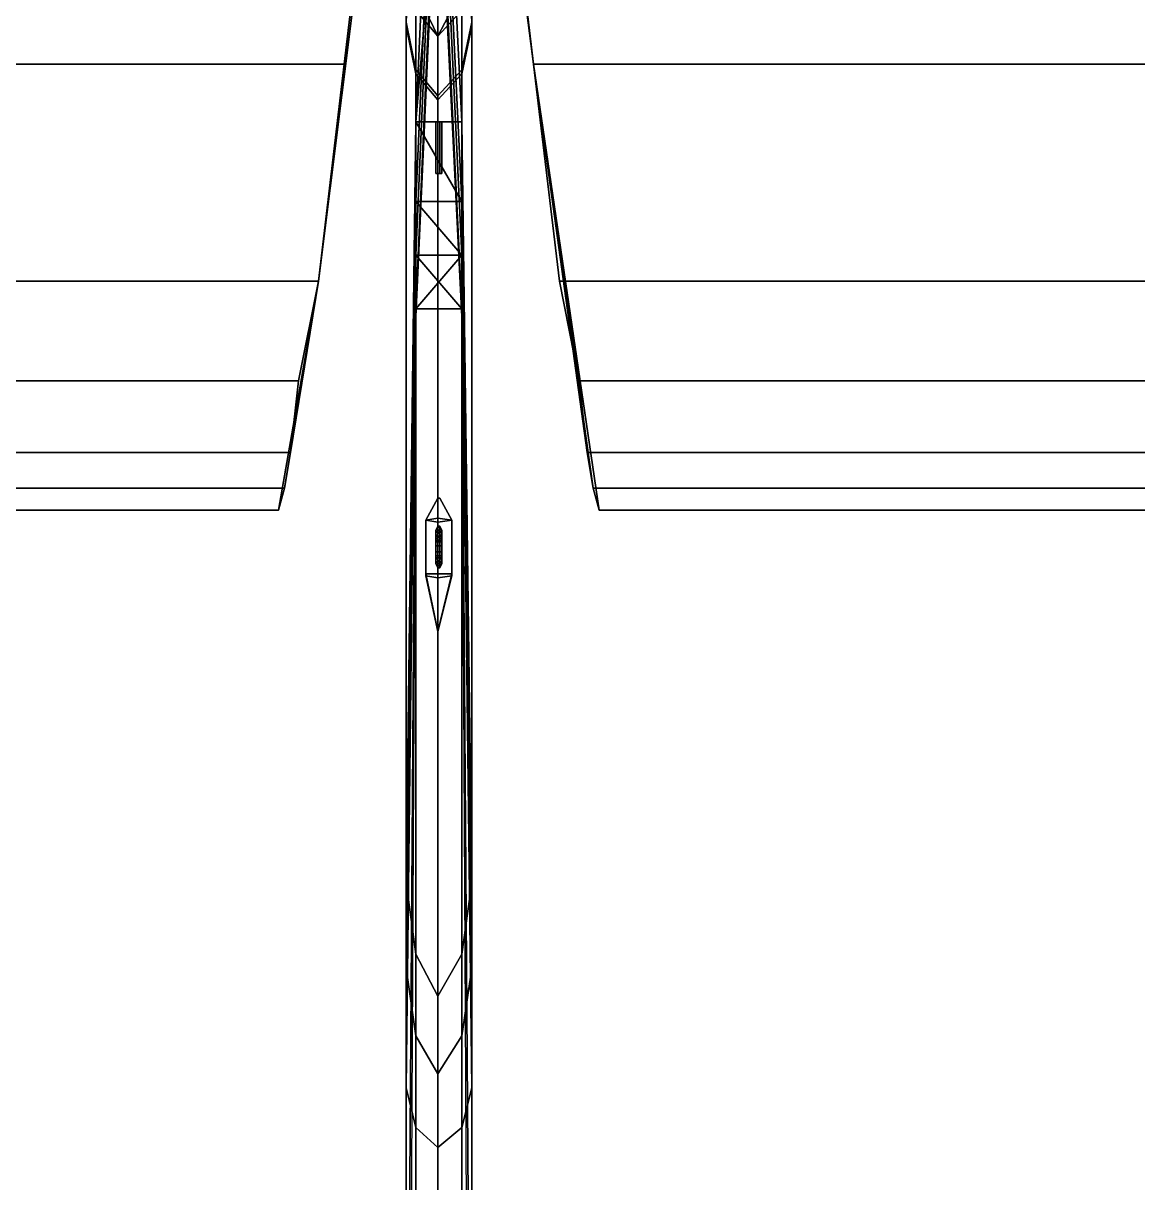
# Model space of a CAD drawing. Extents: x -2750 to 2751, y -1310 to 2918.
# Drawn here: x -208 to 351, y 1899 to 2482 of the extents above; entities that cross this region are included whole.
import ezdxf

# ---------------------------------------------------------------- set-up
doc = ezdxf.new("R2010")
doc.units = 0

msp = doc.modelspace()

# ---------------------------------------------------------------- linework, layer by layer
at = {"layer": '11857', "color": 1}
for points in [[(-11, 2706, 888), (0, 2890, 888), (0, 2675, 348), (-11, 2432, 340)], [(0, 2890, 888), (12, 2706, 888), (12, 2432, 340), (0, 2675, 348)], [(12, 2706, 888), (-11, 2432, 340), (12, 2432, 340), (12, 2706, 888)], [(-11, 2432, 340), (12, 2706, 888), (-11, 2706, 888), (-11, 2432, 340)], [(-11, 2432, 340), (0, 2675, 348), (0, 2642, 264), (-11, 2392, 264)], [(0, 2675, 348), (12, 2432, 340), (12, 2392, 264), (0, 2642, 264)], [(-11, 2392, 264), (0, 2642, 264), (0, 2621, 211), (-11, 2365, 206)], [(0, 2642, 264), (12, 2392, 264), (12, 2365, 206), (0, 2621, 211)], [(-11, 2365, 206), (0, 2621, 211), (0, 2591, 143), (-11, 2338, 151)], [(0, 2621, 211), (12, 2365, 206), (12, 2338, 151), (0, 2591, 143)], [(-11, 2338, 151), (0, 2591, 143), (12, 2338, 151), (-11, 2338, 151)], [(-11, 2392, 264), (12, 2392, 264), (-11, 2432, 340), (-11, 2392, 264)], [(12, 2392, 264), (12, 2432, 340), (-11, 2432, 340), (12, 2392, 264)], [(-11, 2365, 206), (12, 2365, 206), (-11, 2392, 264), (-11, 2365, 206)], [(12, 2365, 206), (12, 2392, 264), (-11, 2392, 264), (12, 2365, 206)], [(-11, 2338, 151), (12, 2338, 151), (12, 2365, 206), (-11, 2338, 151)], [(-11, 2338, 151), (12, 2365, 206), (-11, 2365, 206), (-11, 2338, 151)]]:
    msp.add_3dface(points, dxfattribs=at)
at = {"layer": '135383', "color": 1}
for points in [[(0, 2406, 879), (-1, 2406, 880), (-1, 2432, 884), (0, 2432, 883)], [(-1, 2406, 880), (0, 2406, 880), (0, 2432, 884), (-1, 2432, 884)], [(0, 2432, 885), (0, 2432, 883), (-1, 2432, 884), (0, 2432, 885)], [(0, 2432, 885), (-1, 2432, 884), (0, 2432, 884), (0, 2432, 885)], [(0, 2406, 881), (1, 2406, 881), (1, 2432, 885), (0, 2432, 885)], [(1, 2406, 878), (0, 2406, 878), (0, 2432, 882), (1, 2432, 882)], [(0, 2406, 878), (0, 2406, 878), (0, 2432, 882)], [(0, 2406, 878), (0, 2406, 879), (0, 2432, 883), (0, 2432, 882)], [(0, 2406, 880), (0, 2406, 881), (0, 2432, 885), (0, 2432, 884)], [(0, 2406, 881), (0, 2406, 881), (0, 2432, 885)], [(0, 2432, 885), (1, 2432, 885), (1, 2432, 884), (0, 2432, 885)], [(0, 2432, 885), (1, 2432, 884), (2, 2432, 884), (0, 2432, 885)], [(0, 2432, 885), (2, 2432, 884), (1, 2432, 883), (0, 2432, 885)], [(0, 2432, 885), (1, 2432, 883), (1, 2432, 882), (0, 2432, 885)], [(0, 2432, 885), (1, 2432, 882), (0, 2432, 882), (0, 2432, 885)], [(0, 2432, 885), (0, 2432, 882), (0, 2432, 882), (0, 2432, 885)], [(0, 2432, 885), (0, 2432, 882), (0, 2432, 883), (0, 2432, 885)], [(0, 2432, 885), (0, 2432, 884), (0, 2432, 885)], [(1, 2406, 881), (1, 2406, 880), (1, 2432, 884), (1, 2432, 885)], [(1, 2406, 880), (2, 2406, 880), (2, 2432, 884), (1, 2432, 884)], [(2, 2406, 880), (1, 2406, 879), (1, 2432, 883), (2, 2432, 884)], [(1, 2406, 879), (1, 2406, 878), (1, 2432, 882), (1, 2432, 883)], [(0, 2406, 881), (0, 2406, 880), (-1, 2406, 880), (0, 2406, 881)], [(0, 2406, 881), (-1, 2406, 880), (0, 2406, 879), (0, 2406, 881)], [(0, 2406, 881), (0, 2406, 879), (0, 2406, 878), (0, 2406, 881)], [(0, 2406, 881), (0, 2406, 878), (0, 2406, 878), (0, 2406, 881)], [(0, 2406, 881), (0, 2406, 878), (1, 2406, 878), (0, 2406, 881)], [(0, 2406, 881), (1, 2406, 878), (1, 2406, 879), (0, 2406, 881)], [(0, 2406, 881), (1, 2406, 879), (2, 2406, 880), (0, 2406, 881)], [(0, 2406, 881), (2, 2406, 880), (1, 2406, 880), (0, 2406, 881)], [(0, 2406, 881), (1, 2406, 880), (1, 2406, 881), (0, 2406, 881)], [(0, 2406, 881), (1, 2406, 881), (0, 2406, 881)]]:
    msp.add_3dface(points, dxfattribs=at)
at = {"layer": '137099'}
for p, q in [((0, 2481, 892), (0, 2481, 892)), ((0, 2481, 892), (0, 77, 482)), ((0, 77, 482), (0, 2481, 892)), ((0, 2481, 892), (0, 2481, 891)), ((0, 2481, 891), (0, 77, 482)), ((0, 77, 482), (0, 2481, 892)), ((0, 2481, 891), (0, 2481, 891)), ((0, 2481, 891), (0, 77, 482)), ((0, 77, 482), (0, 2481, 891)), ((0, 2481, 891), (0, 2481, 891)), ((0, 2481, 891), (0, 77, 482)), ((0, 77, 482), (0, 2481, 891)), ((0, 2481, 891), (0, 2481, 891)), ((0, 2481, 891), (0, 77, 482)), ((0, 77, 482), (0, 2481, 891)), ((0, 2481, 891), (0, 2481, 891)), ((0, 2481, 891), (0, 77, 482)), ((0, 77, 482), (0, 2481, 891)), ((0, 2481, 891), (0, 2481, 891)), ((0, 2481, 891), (0, 77, 482)), ((0, 77, 482), (0, 2481, 891)), ((0, 2481, 891), (0, 2481, 891)), ((0, 2481, 891), (0, 77, 482)), ((0, 77, 482), (0, 2481, 891)), ((0, 2481, 891), (0, 2481, 891)), ((0, 2481, 891), (0, 77, 482)), ((0, 77, 482), (0, 2481, 891)), ((0, 2481, 891), (0, 2481, 891)), ((0, 2481, 891), (0, 77, 482)), ((0, 77, 482), (0, 2481, 891)), ((0, 2481, 891), (0, 2481, 892)), ((0, 2481, 892), (0, 77, 482)), ((0, 77, 482), (0, 2481, 891)), ((0, 2481, 892), (0, 2481, 892)), ((0, 2481, 892), (0, 77, 482)), ((0, 77, 482), (0, 2481, 892)), ((0, 2481, 892), (0, 2481, 891)), ((0, 2481, 891), (0, 2481, 891)), ((0, 2481, 891), (0, 2481, 891)), ((0, 2481, 891), (0, 2481, 891)), ((0, 2481, 891), (0, 2481, 891)), ((0, 2481, 891), (0, 2481, 891)), ((0, 2481, 891), (0, 2481, 891)), ((0, 2481, 891), (0, 2481, 891)), ((0, 2481, 891), (0, 2481, 891)), ((0, 2481, 891), (0, 2481, 892)), ((0, 2481, 892), (0, 2481, 892)), ((0, 2481, 892), (0, 2481, 892))]:
    msp.add_line(p, q, dxfattribs=at)
at = {"layer": '139525', "color": 1}
for points in [[(0, 2243, -57), (0, 2243, -58), (-6, 2232, -63), (0, 2231, -58)], [(0, 2243, -58), (0, 2243, -59), (-6, 2232, -71), (-6, 2232, -63)], [(0, 2243, -59), (0, 2243, -59), (0, 2233, -75), (-6, 2232, -71)], [(0, 2243, -59), (1, 2243, -59), (7, 2232, -71), (0, 2233, -75)], [(1, 2243, -58), (0, 2243, -57), (0, 2231, -58), (7, 2232, -63)], [(1, 2243, -58), (1, 2243, -59), (0, 2243, -59), (1, 2243, -58)], [(1, 2243, -58), (0, 2243, -59), (0, 2243, -59), (1, 2243, -58)], [(1, 2243, -58), (0, 2243, -59), (0, 2243, -58), (1, 2243, -58)], [(1, 2243, -58), (0, 2243, -58), (0, 2243, -57), (1, 2243, -58)], [(1, 2243, -59), (1, 2243, -58), (7, 2232, -63), (7, 2232, -71)], [(-6, 2232, -71), (0, 2233, -75), (0, 2205, -78), (-6, 2205, -74)], [(0, 2231, -58), (-6, 2232, -63), (-6, 2204, -65), (0, 2203, -61)], [(-6, 2232, -63), (-6, 2232, -71), (-6, 2205, -74), (-6, 2204, -65)], [(0, 2233, -75), (7, 2232, -71), (7, 2205, -74), (0, 2205, -78)], [(7, 2232, -63), (0, 2231, -58), (0, 2203, -61), (7, 2204, -65)], [(7, 2232, -71), (7, 2232, -63), (7, 2204, -65), (7, 2205, -74)], [(-1, 2227, -87), (-1, 2227, -85), (0, 2229, -85), (0, 2228, -87)], [(-1, 2227, -85), (-1, 2227, -82), (0, 2229, -82), (0, 2229, -85)], [(-1, 2227, -82), (-1, 2227, -80), (0, 2228, -80), (0, 2229, -82)], [(-1, 2226, -89), (-1, 2227, -87), (0, 2228, -87), (0, 2227, -89)], [(-1, 2227, -80), (-1, 2226, -78), (0, 2227, -78), (0, 2228, -80)], [(-1, 2224, -90), (-1, 2226, -89), (0, 2227, -89), (0, 2225, -91)], [(-1, 2226, -78), (-1, 2224, -77), (0, 2225, -76), (0, 2227, -78)], [(-1, 2224, -78), (-1, 2226, -78), (-1, 2227, -80), (-1, 2224, -78)], [(-1, 2227, -80), (-1, 2226, -81), (-1, 2224, -78), (-1, 2227, -80)], [(-1, 2226, -81), (-1, 2227, -80), (-1, 2227, -82), (-1, 2226, -81)], [(-1, 2227, -82), (-1, 2226, -84), (-1, 2226, -81), (-1, 2227, -82)], [(-1, 2226, -84), (-1, 2227, -82), (-1, 2227, -85), (-1, 2226, -84)], [(-1, 2227, -85), (-1, 2226, -87), (-1, 2226, -84), (-1, 2227, -85)], [(-1, 2226, -87), (-1, 2227, -85), (-1, 2227, -87), (-1, 2226, -87)], [(-1, 2227, -87), (-1, 2224, -89), (-1, 2226, -87), (-1, 2227, -87)], [(-1, 2224, -89), (-1, 2227, -87), (-1, 2226, -89), (-1, 2224, -89)], [(0, 2224, -89), (0, 2226, -87), (-1, 2226, -87), (-1, 2224, -89)], [(0, 2226, -87), (0, 2226, -84), (-1, 2226, -84), (-1, 2226, -87)], [(0, 2226, -84), (0, 2226, -81), (-1, 2226, -81), (-1, 2226, -84)], [(0, 2226, -81), (0, 2224, -78), (-1, 2224, -78), (-1, 2226, -81)], [(-1, 2224, -89), (-1, 2226, -87), (-1, 2226, -87), (-1, 2224, -89)], [(-1, 2226, -87), (-1, 2226, -84), (-1, 2226, -84), (-1, 2226, -87)], [(-1, 2226, -84), (-1, 2226, -81), (-1, 2226, -81), (-1, 2226, -84)], [(-1, 2226, -81), (-1, 2224, -78), (-1, 2224, -78), (-1, 2226, -81)], [(-1, 2224, -78), (-1, 2224, -77), (-1, 2226, -78), (-1, 2224, -78)], [(-1, 2224, -89), (-1, 2226, -89), (-1, 2224, -90), (-1, 2224, -89)], [(-1, 2223, -91), (-1, 2224, -90), (0, 2225, -91), (0, 2223, -93)], [(-1, 2224, -77), (-1, 2223, -76), (0, 2223, -74), (0, 2225, -76)], [(0, 2227, -90), (0, 2229, -87), (1, 2228, -87), (1, 2227, -89)], [(0, 2229, -87), (0, 2229, -85), (1, 2229, -85), (1, 2228, -87)], [(0, 2229, -85), (0, 2229, -82), (1, 2229, -82), (1, 2229, -85)], [(0, 2229, -82), (0, 2229, -80), (1, 2228, -80), (1, 2229, -82)], [(0, 2229, -80), (0, 2227, -77), (1, 2227, -78), (1, 2228, -80)], [(0, 2227, -89), (0, 2228, -87), (0, 2229, -87), (0, 2227, -90)], [(0, 2228, -87), (0, 2229, -85), (0, 2229, -85), (0, 2229, -87)], [(0, 2229, -85), (0, 2229, -82), (0, 2229, -82), (0, 2229, -85)], [(0, 2229, -82), (0, 2228, -80), (0, 2229, -80), (0, 2229, -82)], [(0, 2228, -80), (0, 2227, -78), (0, 2227, -77), (0, 2229, -80)], [(0, 2226, -92), (0, 2227, -90), (1, 2227, -89), (1, 2225, -91)], [(0, 2227, -77), (0, 2226, -76), (1, 2225, -76), (1, 2227, -78)], [(0, 2225, -91), (0, 2227, -89), (0, 2227, -90), (0, 2226, -92)], [(0, 2227, -78), (0, 2225, -76), (0, 2226, -76), (0, 2227, -77)], [(0, 2224, -93), (0, 2226, -92), (1, 2225, -91), (1, 2223, -93)], [(0, 2226, -76), (0, 2224, -74), (1, 2223, -74), (1, 2225, -76)], [(0, 2223, -93), (0, 2225, -91), (0, 2226, -92), (0, 2224, -93)], [(0, 2225, -76), (0, 2223, -74), (0, 2224, -74), (0, 2226, -76)], [(2, 2224, -89), (2, 2226, -87), (0, 2226, -87), (0, 2224, -89)], [(2, 2226, -87), (2, 2226, -84), (0, 2226, -84), (0, 2226, -87)], [(2, 2226, -84), (2, 2226, -81), (0, 2226, -81), (0, 2226, -84)], [(2, 2226, -81), (2, 2224, -78), (0, 2224, -78), (0, 2226, -81)], [(1, 2228, -87), (1, 2229, -85), (2, 2227, -85), (2, 2227, -87)], [(1, 2229, -85), (1, 2229, -82), (2, 2227, -82), (2, 2227, -85)], [(1, 2229, -82), (1, 2228, -80), (2, 2227, -80), (2, 2227, -82)], [(1, 2227, -89), (1, 2228, -87), (2, 2227, -87), (2, 2226, -89)], [(1, 2228, -80), (1, 2227, -78), (2, 2226, -78), (2, 2227, -80)], [(1, 2225, -91), (1, 2227, -89), (2, 2226, -89), (2, 2224, -90)], [(1, 2227, -78), (1, 2225, -76), (2, 2224, -77), (2, 2226, -78)], [(1, 2223, -93), (1, 2225, -91), (2, 2224, -90), (2, 2223, -91)], [(1, 2225, -76), (1, 2223, -74), (2, 2223, -76), (2, 2224, -77)], [(2, 2227, -80), (2, 2226, -78), (2, 2226, -81), (2, 2227, -80)], [(2, 2227, -82), (2, 2227, -80), (2, 2226, -81), (2, 2227, -82)], [(2, 2226, -81), (2, 2226, -84), (2, 2227, -82), (2, 2226, -81)], [(2, 2227, -85), (2, 2227, -82), (2, 2226, -84), (2, 2227, -85)], [(2, 2226, -84), (2, 2226, -87), (2, 2227, -85), (2, 2226, -84)], [(2, 2227, -87), (2, 2227, -85), (2, 2226, -87), (2, 2227, -87)], [(2, 2226, -87), (2, 2224, -89), (2, 2227, -87), (2, 2226, -87)], [(2, 2226, -89), (2, 2227, -87), (2, 2224, -89), (2, 2226, -89)], [(2, 2224, -89), (2, 2226, -87), (2, 2226, -87), (2, 2224, -89)], [(2, 2226, -87), (2, 2226, -84), (2, 2226, -84), (2, 2226, -87)], [(2, 2226, -84), (2, 2226, -81), (2, 2226, -81), (2, 2226, -84)], [(2, 2226, -81), (2, 2224, -78), (2, 2224, -78), (2, 2226, -81)], [(2, 2226, -78), (2, 2224, -77), (2, 2224, -78), (2, 2226, -78)], [(2, 2224, -78), (2, 2226, -81), (2, 2226, -78), (2, 2224, -78)], [(2, 2224, -90), (2, 2226, -89), (2, 2224, -89), (2, 2224, -90)], [(0, 2222, -91), (0, 2224, -89), (-1, 2224, -89), (-1, 2222, -91)], [(0, 2224, -78), (0, 2222, -76), (-1, 2222, -76), (-1, 2224, -78)], [(-1, 2222, -91), (-1, 2224, -89), (-1, 2224, -89), (-1, 2222, -91)], [(-1, 2224, -78), (-1, 2222, -76), (-1, 2222, -76), (-1, 2224, -78)], [(-1, 2222, -76), (-1, 2223, -76), (-1, 2224, -77), (-1, 2222, -76)], [(-1, 2224, -77), (-1, 2224, -78), (-1, 2222, -76), (-1, 2224, -77)], [(-1, 2222, -91), (-1, 2224, -89), (-1, 2224, -90), (-1, 2222, -91)], [(-1, 2222, -91), (-1, 2224, -90), (-1, 2223, -91), (-1, 2222, -91)], [(-1, 2221, -92), (-1, 2223, -91), (0, 2223, -93), (0, 2221, -94)], [(-1, 2223, -76), (-1, 2221, -75), (0, 2221, -74), (0, 2223, -74)], [(-1, 2222, -76), (-1, 2221, -75), (-1, 2223, -76), (-1, 2222, -76)], [(-1, 2222, -91), (-1, 2223, -91), (-1, 2221, -92), (-1, 2222, -91)], [(0, 2219, -91), (0, 2222, -91), (-1, 2222, -91), (-1, 2219, -91)], [(0, 2222, -76), (0, 2219, -76), (-1, 2219, -76), (-1, 2222, -76)], [(-1, 2219, -91), (-1, 2222, -91), (-1, 2222, -91), (-1, 2219, -91)], [(-1, 2222, -76), (-1, 2219, -76), (-1, 2219, -76), (-1, 2222, -76)], [(-1, 2221, -75), (-1, 2222, -76), (-1, 2219, -76), (-1, 2221, -75)], [(-1, 2219, -91), (-1, 2222, -91), (-1, 2221, -92), (-1, 2219, -91)], [(-1, 2219, -93), (-1, 2221, -92), (0, 2221, -94), (0, 2219, -94)], [(-1, 2221, -75), (-1, 2219, -75), (0, 2219, -73), (0, 2221, -74)], [(-1, 2219, -75), (-1, 2221, -75), (-1, 2219, -76), (-1, 2219, -75)], [(-1, 2219, -91), (-1, 2221, -92), (-1, 2219, -93), (-1, 2219, -91)], [(-1, 2219, -75), (-1, 2216, -75), (0, 2216, -74), (0, 2219, -73)], [(-1, 2216, -92), (-1, 2219, -93), (0, 2219, -94), (0, 2216, -94)], [(0, 2219, -76), (0, 2216, -76), (-1, 2216, -76), (-1, 2219, -76)], [(0, 2216, -91), (0, 2219, -91), (-1, 2219, -91), (-1, 2216, -91)], [(-1, 2219, -76), (-1, 2216, -76), (-1, 2216, -76), (-1, 2219, -76)], [(-1, 2216, -91), (-1, 2219, -91), (-1, 2219, -91), (-1, 2216, -91)], [(-1, 2219, -76), (-1, 2216, -76), (-1, 2216, -75), (-1, 2219, -76)], [(-1, 2219, -76), (-1, 2216, -75), (-1, 2219, -75), (-1, 2219, -76)], [(-1, 2219, -91), (-1, 2219, -93), (-1, 2216, -92), (-1, 2219, -91)], [(-1, 2216, -92), (-1, 2216, -91), (-1, 2219, -91), (-1, 2216, -92)], [(0, 2221, -94), (0, 2224, -93), (1, 2223, -93), (1, 2221, -94)], [(0, 2224, -74), (0, 2221, -73), (1, 2221, -74), (1, 2223, -74)], [(0, 2221, -94), (0, 2223, -93), (0, 2224, -93), (0, 2221, -94)], [(0, 2223, -74), (0, 2221, -74), (0, 2221, -73), (0, 2224, -74)], [(2, 2222, -91), (2, 2224, -89), (0, 2224, -89), (0, 2222, -91)], [(2, 2224, -78), (2, 2222, -76), (0, 2222, -76), (0, 2224, -78)], [(2, 2219, -91), (2, 2222, -91), (0, 2222, -91), (0, 2219, -91)], [(2, 2222, -76), (2, 2219, -76), (0, 2219, -76), (0, 2222, -76)], [(0, 2219, -94), (0, 2221, -94), (1, 2221, -94), (1, 2219, -94)], [(0, 2221, -73), (0, 2219, -73), (1, 2219, -73), (1, 2221, -74)], [(0, 2219, -94), (0, 2221, -94), (0, 2221, -94), (0, 2219, -94)], [(0, 2221, -74), (0, 2219, -73), (0, 2219, -73), (0, 2221, -73)], [(0, 2219, -73), (0, 2216, -73), (1, 2216, -74), (1, 2219, -73)], [(0, 2216, -94), (0, 2219, -94), (1, 2219, -94), (1, 2216, -94)], [(0, 2219, -73), (0, 2216, -74), (0, 2216, -73), (0, 2219, -73)], [(0, 2216, -94), (0, 2219, -94), (0, 2219, -94), (0, 2216, -94)], [(2, 2219, -76), (2, 2216, -76), (0, 2216, -76), (0, 2219, -76)], [(2, 2216, -91), (2, 2219, -91), (0, 2219, -91), (0, 2216, -91)], [(1, 2221, -94), (1, 2223, -93), (2, 2223, -91), (2, 2221, -92)], [(1, 2223, -74), (1, 2221, -74), (2, 2221, -75), (2, 2223, -76)], [(1, 2219, -94), (1, 2221, -94), (2, 2221, -92), (2, 2219, -93)], [(1, 2221, -74), (1, 2219, -73), (2, 2219, -75), (2, 2221, -75)], [(1, 2219, -73), (1, 2216, -74), (2, 2216, -75), (2, 2219, -75)], [(1, 2216, -94), (1, 2219, -94), (2, 2219, -93), (2, 2216, -92)], [(2, 2222, -91), (2, 2224, -89), (2, 2224, -89), (2, 2222, -91)], [(2, 2224, -78), (2, 2222, -76), (2, 2222, -76), (2, 2224, -78)], [(2, 2222, -76), (2, 2224, -78), (2, 2223, -76), (2, 2222, -76)], [(2, 2224, -77), (2, 2223, -76), (2, 2224, -78), (2, 2224, -77)], [(2, 2223, -91), (2, 2224, -90), (2, 2224, -89), (2, 2223, -91)], [(2, 2221, -92), (2, 2223, -91), (2, 2224, -89), (2, 2221, -92)], [(2, 2221, -92), (2, 2224, -89), (2, 2222, -91), (2, 2221, -92)], [(2, 2223, -76), (2, 2221, -75), (2, 2222, -76), (2, 2223, -76)], [(2, 2219, -91), (2, 2222, -91), (2, 2222, -91), (2, 2219, -91)], [(2, 2222, -76), (2, 2219, -76), (2, 2219, -76), (2, 2222, -76)], [(2, 2221, -75), (2, 2219, -76), (2, 2222, -76), (2, 2221, -75)], [(2, 2222, -91), (2, 2219, -91), (2, 2221, -92), (2, 2222, -91)], [(2, 2219, -75), (2, 2219, -76), (2, 2221, -75), (2, 2219, -75)], [(2, 2221, -92), (2, 2219, -91), (2, 2219, -93), (2, 2221, -92)], [(2, 2219, -76), (2, 2216, -76), (2, 2216, -76), (2, 2219, -76)], [(2, 2216, -91), (2, 2219, -91), (2, 2219, -91), (2, 2216, -91)], [(2, 2219, -75), (2, 2216, -75), (2, 2219, -76), (2, 2219, -75)], [(2, 2219, -91), (2, 2216, -91), (2, 2216, -92), (2, 2219, -91)], [(2, 2216, -92), (2, 2219, -93), (2, 2219, -91), (2, 2216, -92)], [(2, 2216, -76), (2, 2219, -76), (2, 2216, -75), (2, 2216, -76)], [(-1, 2216, -75), (-1, 2214, -76), (0, 2214, -74), (0, 2216, -74)], [(-1, 2214, -91), (-1, 2216, -92), (0, 2216, -94), (0, 2214, -93)], [(0, 2216, -76), (0, 2213, -78), (-1, 2213, -78), (-1, 2216, -76)], [(0, 2213, -89), (0, 2216, -91), (-1, 2216, -91), (-1, 2213, -89)], [(-1, 2216, -76), (-1, 2213, -78), (-1, 2213, -78), (-1, 2216, -76)], [(-1, 2213, -89), (-1, 2216, -91), (-1, 2216, -91), (-1, 2213, -89)], [(-1, 2216, -91), (-1, 2216, -92), (-1, 2214, -91), (-1, 2216, -91)], [(-1, 2214, -91), (-1, 2213, -89), (-1, 2216, -91), (-1, 2214, -91)], [(-1, 2214, -76), (-1, 2216, -76), (-1, 2213, -78), (-1, 2214, -76)], [(-1, 2216, -76), (-1, 2214, -76), (-1, 2216, -75), (-1, 2216, -76)], [(-1, 2214, -76), (-1, 2213, -77), (0, 2212, -76), (0, 2214, -74)], [(-1, 2213, -90), (-1, 2214, -91), (0, 2214, -93), (0, 2212, -91)], [(-1, 2213, -89), (-1, 2214, -91), (-1, 2213, -90), (-1, 2213, -89)], [(-1, 2214, -76), (-1, 2213, -78), (-1, 2213, -77), (-1, 2214, -76)], [(-1, 2213, -77), (-1, 2211, -78), (0, 2210, -78), (0, 2212, -76)], [(-1, 2211, -89), (-1, 2213, -90), (0, 2212, -91), (0, 2210, -89)], [(0, 2213, -78), (0, 2211, -81), (-1, 2211, -81), (-1, 2213, -78)], [(0, 2211, -87), (0, 2213, -89), (-1, 2213, -89), (-1, 2211, -87)], [(-1, 2213, -78), (-1, 2211, -81), (-1, 2211, -81), (-1, 2213, -78)], [(-1, 2211, -87), (-1, 2213, -89), (-1, 2213, -89), (-1, 2211, -87)], [(-1, 2213, -89), (-1, 2213, -90), (-1, 2211, -89), (-1, 2213, -89)], [(-1, 2211, -89), (-1, 2211, -87), (-1, 2213, -89), (-1, 2211, -89)], [(-1, 2211, -78), (-1, 2213, -78), (-1, 2211, -81), (-1, 2211, -78)], [(-1, 2213, -78), (-1, 2211, -78), (-1, 2213, -77), (-1, 2213, -78)], [(0, 2216, -73), (0, 2214, -74), (1, 2214, -74), (1, 2216, -74)], [(0, 2214, -93), (0, 2216, -94), (1, 2216, -94), (1, 2214, -93)], [(0, 2216, -74), (0, 2214, -74), (0, 2214, -74), (0, 2216, -73)], [(0, 2214, -93), (0, 2216, -94), (0, 2216, -94), (0, 2214, -93)], [(2, 2216, -76), (2, 2213, -78), (0, 2213, -78), (0, 2216, -76)], [(2, 2213, -89), (2, 2216, -91), (0, 2216, -91), (0, 2213, -89)], [(0, 2214, -74), (0, 2211, -76), (1, 2212, -76), (1, 2214, -74)], [(0, 2211, -92), (0, 2214, -93), (1, 2214, -93), (1, 2212, -91)], [(0, 2214, -74), (0, 2212, -76), (0, 2211, -76), (0, 2214, -74)], [(0, 2212, -91), (0, 2214, -93), (0, 2214, -93), (0, 2211, -92)], [(2, 2213, -78), (2, 2211, -81), (0, 2211, -81), (0, 2213, -78)], [(2, 2211, -87), (2, 2213, -89), (0, 2213, -89), (0, 2211, -87)], [(1, 2216, -74), (1, 2214, -74), (2, 2214, -76), (2, 2216, -75)], [(1, 2214, -93), (1, 2216, -94), (2, 2216, -92), (2, 2214, -91)], [(1, 2214, -74), (1, 2212, -76), (2, 2213, -77), (2, 2214, -76)], [(1, 2212, -91), (1, 2214, -93), (2, 2214, -91), (2, 2213, -90)], [(1, 2212, -76), (1, 2210, -78), (2, 2211, -78), (2, 2213, -77)], [(1, 2210, -89), (1, 2212, -91), (2, 2213, -90), (2, 2211, -89)], [(2, 2216, -76), (2, 2213, -78), (2, 2213, -78), (2, 2216, -76)], [(2, 2213, -89), (2, 2216, -91), (2, 2216, -91), (2, 2213, -89)], [(2, 2214, -91), (2, 2216, -92), (2, 2216, -91), (2, 2214, -91)], [(2, 2216, -91), (2, 2213, -89), (2, 2214, -91), (2, 2216, -91)], [(2, 2213, -78), (2, 2216, -76), (2, 2213, -77), (2, 2213, -78)], [(2, 2214, -76), (2, 2213, -77), (2, 2216, -76), (2, 2214, -76)], [(2, 2216, -75), (2, 2214, -76), (2, 2216, -76), (2, 2216, -75)], [(2, 2213, -90), (2, 2214, -91), (2, 2213, -89), (2, 2213, -90)], [(2, 2213, -78), (2, 2211, -81), (2, 2211, -81), (2, 2213, -78)], [(2, 2211, -87), (2, 2213, -89), (2, 2213, -89), (2, 2211, -87)], [(2, 2211, -89), (2, 2213, -90), (2, 2213, -89), (2, 2211, -89)], [(2, 2213, -89), (2, 2211, -87), (2, 2211, -89), (2, 2213, -89)], [(2, 2211, -81), (2, 2213, -78), (2, 2210, -80), (2, 2211, -81)], [(2, 2211, -78), (2, 2210, -80), (2, 2213, -78), (2, 2211, -78)], [(2, 2213, -77), (2, 2211, -78), (2, 2213, -78), (2, 2213, -77)], [(-1, 2211, -78), (-1, 2210, -80), (0, 2209, -80), (0, 2210, -78)], [(-1, 2210, -87), (-1, 2211, -89), (0, 2210, -89), (0, 2209, -87)], [(0, 2211, -81), (0, 2211, -84), (-1, 2211, -84), (-1, 2211, -81)], [(0, 2211, -84), (0, 2211, -87), (-1, 2211, -87), (-1, 2211, -84)], [(-1, 2211, -81), (-1, 2211, -84), (-1, 2211, -84), (-1, 2211, -81)], [(-1, 2211, -84), (-1, 2211, -87), (-1, 2211, -87), (-1, 2211, -84)], [(-1, 2211, -87), (-1, 2211, -89), (-1, 2210, -87), (-1, 2211, -87)], [(-1, 2211, -87), (-1, 2210, -87), (-1, 2210, -85), (-1, 2211, -87)], [(-1, 2210, -85), (-1, 2211, -84), (-1, 2211, -87), (-1, 2210, -85)], [(-1, 2211, -84), (-1, 2210, -85), (-1, 2210, -82), (-1, 2211, -84)], [(-1, 2210, -82), (-1, 2211, -81), (-1, 2211, -84), (-1, 2210, -82)], [(-1, 2211, -81), (-1, 2210, -82), (-1, 2210, -80), (-1, 2211, -81)], [(-1, 2211, -81), (-1, 2210, -80), (-1, 2211, -78), (-1, 2211, -81)], [(-1, 2210, -80), (-1, 2210, -82), (0, 2208, -82), (0, 2209, -80)], [(-1, 2210, -82), (-1, 2210, -85), (0, 2208, -85), (0, 2208, -82)], [(-1, 2210, -85), (-1, 2210, -87), (0, 2209, -87), (0, 2208, -85)], [(0, 2211, -76), (0, 2210, -77), (1, 2210, -78), (1, 2212, -76)], [(0, 2210, -90), (0, 2211, -92), (1, 2212, -91), (1, 2210, -89)], [(0, 2212, -76), (0, 2210, -78), (0, 2210, -77), (0, 2211, -76)], [(0, 2210, -89), (0, 2212, -91), (0, 2211, -92), (0, 2210, -90)], [(2, 2211, -81), (2, 2211, -84), (0, 2211, -84), (0, 2211, -81)], [(2, 2211, -84), (2, 2211, -87), (0, 2211, -87), (0, 2211, -84)], [(0, 2210, -77), (0, 2209, -80), (1, 2209, -80), (1, 2210, -78)], [(0, 2209, -87), (0, 2210, -90), (1, 2210, -89), (1, 2209, -87)], [(0, 2210, -78), (0, 2209, -80), (0, 2209, -80), (0, 2210, -77)], [(0, 2209, -87), (0, 2210, -89), (0, 2210, -90), (0, 2209, -87)], [(0, 2209, -80), (0, 2208, -82), (1, 2208, -82), (1, 2209, -80)], [(0, 2208, -85), (0, 2209, -87), (1, 2209, -87), (1, 2208, -85)], [(0, 2209, -80), (0, 2208, -82), (0, 2208, -82), (0, 2209, -80)], [(0, 2208, -85), (0, 2209, -87), (0, 2209, -87), (0, 2208, -85)], [(0, 2208, -82), (0, 2208, -85), (1, 2208, -85), (1, 2208, -82)], [(0, 2208, -82), (0, 2208, -85), (0, 2208, -85), (0, 2208, -82)], [(1, 2210, -78), (1, 2209, -80), (2, 2210, -80), (2, 2211, -78)], [(1, 2209, -87), (1, 2210, -89), (2, 2211, -89), (2, 2210, -87)], [(1, 2209, -80), (1, 2208, -82), (2, 2210, -82), (2, 2210, -80)], [(1, 2208, -82), (1, 2208, -85), (2, 2210, -85), (2, 2210, -82)], [(1, 2208, -85), (1, 2209, -87), (2, 2210, -87), (2, 2210, -85)], [(2, 2211, -81), (2, 2211, -84), (2, 2211, -84), (2, 2211, -81)], [(2, 2211, -84), (2, 2211, -87), (2, 2211, -87), (2, 2211, -84)], [(2, 2210, -87), (2, 2211, -89), (2, 2211, -87), (2, 2210, -87)], [(2, 2210, -85), (2, 2210, -87), (2, 2211, -87), (2, 2210, -85)], [(2, 2211, -87), (2, 2211, -84), (2, 2210, -85), (2, 2211, -87)], [(2, 2210, -82), (2, 2210, -85), (2, 2211, -84), (2, 2210, -82)], [(2, 2211, -84), (2, 2211, -81), (2, 2210, -82), (2, 2211, -84)], [(2, 2210, -82), (2, 2211, -81), (2, 2210, -80), (2, 2210, -82)], [(-6, 2204, -65), (-6, 2205, -74), (0, 2176, -65), (0, 2176, -64)], [(-6, 2205, -74), (0, 2205, -78), (0, 2176, -65)], [(0, 2203, -61), (-6, 2204, -65), (0, 2176, -64)], [(0, 2205, -78), (7, 2205, -74), (0, 2176, -65)], [(7, 2205, -74), (7, 2204, -65), (0, 2176, -64), (0, 2176, -65)], [(7, 2204, -65), (0, 2203, -61), (0, 2176, -64)], [(0, 2176, -64), (0, 2176, -64), (0, 2176, -65), (0, 2176, -64)], [(0, 2176, -64), (0, 2176, -65), (0, 2176, -65), (0, 2176, -64)], [(0, 2176, -64), (0, 2176, -65), (0, 2176, -65), (0, 2176, -64)], [(0, 2176, -64), (0, 2176, -65), (0, 2176, -64)]]:
    msp.add_3dface(points, dxfattribs=at)
at = {"layer": '18415', "color": 1}
for points in [[(-16, 2482, 892), (-14, 2589, 894), (-11, 2706, 888), (-16, 2480, 888)], [(-16, 2480, 888), (-11, 2706, 888), (-11, 2432, 340), (-16, 2050, 348)], [(12, 2706, 888), (12, 2432, 340), (-11, 2432, 340), (12, 2706, 888)], [(-11, 2706, 888), (12, 2706, 888), (-11, 2432, 340), (-11, 2706, 888)], [(15, 2589, 894), (17, 2482, 892), (17, 2480, 888), (12, 2706, 888)], [(12, 2706, 888), (17, 2480, 888), (17, 2050, 348), (12, 2432, 340)], [(-11, 2338, 151), (0, 2591, 143), (0, 2579, 118), (-11, 2334, 138)], [(0, 2591, 143), (-11, 2338, 151), (12, 2338, 151), (0, 2591, 143)], [(0, 2591, 143), (12, 2338, 151), (12, 2334, 138), (0, 2579, 118)], [(-11, 2488, 926), (-16, 2511, 926), (-16, 2482, 892), (-11, 2458, 892)], [(17, 2511, 926), (12, 2488, 926), (12, 2458, 892), (17, 2482, 892)], [(0, 2503, 964), (-13, 2502, 945), (0, 2475, 926), (0, 2503, 964)], [(-13, 2502, 945), (-11, 2488, 926), (0, 2475, 926), (-13, 2502, 945)], [(0, 2475, 926), (14, 2502, 945), (0, 2503, 964), (0, 2475, 926)], [(0, 2475, 926), (12, 2488, 926), (14, 2502, 945), (0, 2475, 926)], [(0, 2475, 926), (-11, 2488, 926), (-11, 2458, 892), (0, 2445, 892)], [(12, 2488, 926), (0, 2475, 926), (0, 2445, 892), (12, 2458, 892)], [(-11, 2458, 892), (-16, 2482, 892), (-16, 2480, 888), (-11, 2456, 888)], [(17, 2482, 892), (12, 2458, 892), (12, 2456, 888), (17, 2480, 888)], [(-11, 2456, 888), (-16, 2480, 888), (-16, 2050, 348), (-11, 2014, 348)], [(17, 2480, 888), (12, 2456, 888), (12, 2014, 348), (17, 2050, 348)], [(0, 2445, 892), (-11, 2458, 892), (-11, 2456, 888), (0, 2443, 888)], [(12, 2458, 892), (0, 2445, 892), (0, 2443, 888), (12, 2456, 888)], [(0, 2443, 888), (-11, 2456, 888), (-11, 2014, 348), (0, 1993, 348)], [(12, 2456, 888), (0, 2443, 888), (0, 1993, 348), (12, 2014, 348)], [(-16, 2050, 348), (-11, 2432, 340), (-11, 2392, 264), (-16, 2007, 291)], [(-11, 2432, 340), (12, 2392, 264), (-11, 2392, 264), (-11, 2432, 340)], [(-11, 2432, 340), (12, 2432, 340), (12, 2392, 264), (-11, 2432, 340)], [(12, 2432, 340), (17, 2050, 348), (17, 2007, 291), (12, 2392, 264)], [(-16, 2007, 291), (-11, 2392, 264), (-11, 2365, 206), (-16, 1947, 242)], [(-11, 2392, 264), (12, 2365, 206), (-11, 2365, 206), (-11, 2392, 264)], [(12, 2392, 264), (12, 2365, 206), (-11, 2392, 264), (12, 2392, 264)], [(12, 2392, 264), (17, 2007, 291), (17, 1947, 242), (12, 2365, 206)], [(-16, 1947, 242), (-11, 2365, 206), (-11, 2338, 151), (-16, 1633, 216)], [(-11, 2365, 206), (12, 2338, 151), (-11, 2338, 151), (-11, 2365, 206)], [(12, 2338, 151), (-11, 2365, 206), (12, 2365, 206), (12, 2338, 151)], [(12, 2365, 206), (17, 1947, 242), (17, 1633, 216), (12, 2338, 151)], [(-16, 1633, 216), (-11, 2338, 151), (-11, 2334, 138), (-16, 1377, 196)], [(12, 2338, 151), (17, 1633, 216), (17, 1377, 196), (12, 2334, 138)], [(-11, 2014, 348), (-16, 2050, 348), (-16, 2007, 291), (-11, 1973, 309)], [(17, 2050, 348), (12, 2014, 348), (12, 1973, 309), (17, 2007, 291)], [(0, 1993, 348), (-11, 2014, 348), (-11, 1973, 309), (0, 1954, 319)], [(12, 2014, 348), (0, 1993, 348), (0, 1954, 319), (12, 1973, 309)], [(-11, 1973, 309), (-16, 2007, 291), (-16, 1947, 242), (-11, 1927, 276)], [(17, 2007, 291), (12, 1973, 309), (12, 1927, 276), (17, 1947, 242)], [(0, 1954, 319), (-11, 1973, 309), (-11, 1927, 276), (0, 1917, 296)], [(12, 1973, 309), (0, 1954, 319), (0, 1917, 296), (12, 1927, 276)], [(-11, 1927, 276), (-16, 1947, 242), (-16, 1633, 216), (-11, 1615, 236)], [(17, 1947, 242), (12, 1927, 276), (12, 1615, 236), (17, 1633, 216)], [(0, 1917, 296), (-11, 1927, 276), (-11, 1615, 236), (0, 1605, 247)], [(12, 1927, 276), (0, 1917, 296), (0, 1605, 247), (12, 1615, 236)]]:
    msp.add_3dface(points, dxfattribs=at)
at = {"layer": '25573', "color": 1}
for points in [[(-60, 2352, 35), (-38, 2537, -8), (-25, 2631, -6), (-60, 2352, 35)], [(-60, 2352, 35), (-25, 2631, -6), (-25, 2631, 13), (-60, 2352, 35)], [(-60, 2352, 35), (-25, 2631, 13), (-38, 2537, 28), (-60, 2352, 35)], [(48, 2461, 33), (39, 2537, 28), (26, 2631, 13), (48, 2461, 33)], [(48, 2461, 33), (26, 2631, 13), (26, 2631, -6), (48, 2461, 33)], [(48, 2461, 33), (26, 2631, -6), (39, 2537, -8), (48, 2461, 33)], [(-861, 2461, -13), (-861, 2537, -8), (-38, 2537, -8), (-47, 2461, -13)], [(-861, 2537, 28), (-861, 2461, 33), (-47, 2461, 33), (-38, 2537, 28)], [(-60, 2352, 35), (-47, 2461, -13), (-38, 2537, -8), (-60, 2352, 35)], [(-60, 2352, 35), (-38, 2537, 28), (-47, 2461, 33), (-60, 2352, 35)], [(48, 2461, -13), (39, 2537, -8), (862, 2537, -8), (862, 2461, -13)], [(39, 2537, 28), (48, 2461, 33), (862, 2461, 33), (862, 2537, 28)], [(48, 2461, 33), (39, 2537, -8), (48, 2461, -13), (48, 2461, 33)], [(-861, 2352, -15), (-861, 2461, -13), (-47, 2461, -13), (-60, 2352, -15)], [(-861, 2461, 33), (-861, 2352, 35), (-60, 2352, 35), (-47, 2461, 33)], [(-60, 2352, 35), (-60, 2352, -15), (-47, 2461, -13), (-60, 2352, 35)], [(61, 2352, -15), (48, 2461, -13), (862, 2461, -13), (862, 2352, -15)], [(48, 2461, 33), (61, 2352, 35), (862, 2352, 35), (862, 2461, 33)], [(48, 2461, 33), (48, 2461, -13), (61, 2352, -15), (48, 2461, 33)], [(48, 2461, 33), (61, 2352, -15), (71, 2302, -13), (48, 2461, 33)], [(48, 2461, 33), (71, 2302, -13), (75, 2266, -8), (48, 2461, 33)], [(48, 2461, 33), (75, 2266, -8), (78, 2248), (48, 2461, 33)], [(48, 2461, 33), (78, 2248), (81, 2237, 9), (48, 2461, 33)], [(48, 2461, 33), (81, 2237, 9), (78, 2248, 19), (48, 2461, 33)], [(48, 2461, 33), (78, 2248, 19), (75, 2266, 28), (48, 2461, 33)], [(48, 2461, 33), (75, 2266, 28), (71, 2302, 33), (48, 2461, 33)], [(48, 2461, 33), (71, 2302, 33), (61, 2352, 35), (48, 2461, 33)], [(-861, 2352, 35), (-861, 2302, 33), (-70, 2302, 33), (-60, 2352, 35)], [(-861, 2302, -13), (-861, 2352, -15), (-60, 2352, -15), (-70, 2302, -13)], [(-60, 2352, 35), (-77, 2248, 19), (-80, 2237, 9), (-60, 2352, 35)], [(-60, 2352, 35), (-80, 2237, 9), (-77, 2248), (-60, 2352, 35)], [(-60, 2352, 35), (-74, 2266, 28), (-77, 2248, 19), (-60, 2352, 35)], [(-60, 2352, 35), (-77, 2248), (-74, 2266, -8), (-60, 2352, 35)], [(-60, 2352, 35), (-70, 2302, 33), (-74, 2266, 28), (-60, 2352, 35)], [(-60, 2352, 35), (-74, 2266, -8), (-70, 2302, -13), (-60, 2352, 35)], [(-60, 2352, 35), (-70, 2302, -13), (-60, 2352, -15), (-60, 2352, 35)], [(61, 2352, 35), (71, 2302, 33), (862, 2302, 33), (862, 2352, 35)], [(71, 2302, -13), (61, 2352, -15), (862, 2352, -15), (862, 2302, -13)], [(-861, 2302, 33), (-861, 2266, 28), (-74, 2266, 28), (-70, 2302, 33)], [(-861, 2266, -8), (-861, 2302, -13), (-70, 2302, -13), (-74, 2266, -8)], [(71, 2302, 33), (75, 2266, 28), (862, 2266, 28), (862, 2302, 33)], [(75, 2266, -8), (71, 2302, -13), (862, 2302, -13), (862, 2266, -8)], [(-861, 2266, 28), (-861, 2248, 19), (-77, 2248, 19), (-74, 2266, 28)], [(-861, 2248), (-861, 2266, -8), (-74, 2266, -8), (-77, 2248)], [(75, 2266, 28), (78, 2248, 19), (862, 2248, 19), (862, 2266, 28)], [(78, 2248), (75, 2266, -8), (862, 2266, -8), (862, 2248)], [(-861, 2248, 19), (-861, 2237, 9), (-80, 2237, 9), (-77, 2248, 19)], [(-861, 2237, 9), (-861, 2248), (-77, 2248), (-80, 2237, 9)], [(78, 2248, 19), (81, 2237, 9), (862, 2237, 9), (862, 2248, 19)], [(81, 2237, 9), (78, 2248), (862, 2248), (862, 2237, 9)]]:
    msp.add_3dface(points, dxfattribs=at)

doc.saveas('drawing.dxf')
